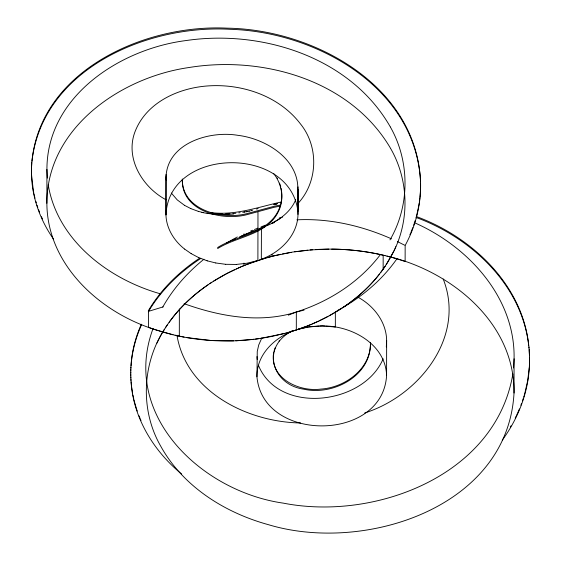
<?xml version="1.0" encoding="UTF-8"?>
<svg xmlns="http://www.w3.org/2000/svg" width="561" height="561" viewBox="0 0 561 561"><rect width="100%" height="100%" fill="white"/><g stroke="black" fill="none" stroke-linecap="round" stroke-linejoin="round"><path stroke-width="0.84" d="M297.611 192.844C300.998 160.215 266.573 138.749 237.829 135.32C209.47 130.517 167.416 143.076 166.014 176.946L165.958 215.01C166.386 228.523 174.155 240.921 184.625 249.084M297.982 214.463L297.982 189.387L297.947 211.735C299.125 233.895 281.047 252.198 261.328 259.245L261.433 228.004L264.329 226.826M154.044 329.286C99.206 311.811 47.18 264.322 46.872 203.292L46.928 169.38C46.886 96.289 120.292 48.87 186.091 40.546C262.183 29.361 350.506 57.271 390.274 126.828M166.035 174.499L165.958 215.01C168.517 146.744 290.5 144.969 297.947 211.735L298.031 186.869M184.057 337.105L179.317 336.165L179.366 309.02M242.008 266.405L243.958 265.591L243.958 263.088M244.007 235.487L244.014 233.811M358.023 297.239C373.864 305.808 386.487 322.168 386.648 340.709L386.592 375.302C383.044 442.082 262.843 442.902 256.952 376.789L257.254 351.438L258.74 344.931L261.763 338.094M256.875 260.809L257.892 260.465L257.976 212.219M259.259 260.024L271.98 256.356L271.987 254.28M256.952 376.789C256.384 354.047 275.879 336.165 296.313 329.917L296.341 311.657M335.366 311.678L335.345 327.035L322.372 325.92L308.424 326.979M380.744 272.436L383.142 269.154L383.17 256.047M164.464 329.258C142.073 363.577 140.054 409.895 160.425 445.644C182.648 486.31 224.652 512.712 268.516 524.71C364.131 553.511 507.782 507.796 514.023 393.03L514.079 358.781C515.356 297.302 467.867 246.097 414.277 222.626M46.872 203.292C46.731 128.034 120.755 77.32 188.889 67.537C263.004 55.371 350.394 80.216 390.295 147.894M514.023 393.03C515.005 322.68 450.771 270.732 386.957 256.104M130.762 373.065L130.804 369.573M420.596 185.726L420.484 189.899M529.514 363.507L529.556 359.896M31.444 170.705L31.732 162.529M514.079 358.781L513.56 367.995M529.416 366.095L529.514 362.483M130.804 370.597L130.902 367.104M31.486 168.321C35.406 72.818 142.732 23.948 227.086 28.162C313.936 29.403 416.634 85.672 420.526 181.743M420.455 190.733L419.937 197.388M529.416 365.071C528.504 392.132 518.245 418.401 502.291 440.112M130.902 368.121C131.428 352.988 135.187 338.031 141.351 324.223M529.261 367.658L527.712 380.54L524.83 393.289M131.057 365.653C132.073 351.424 135.79 337.434 141.695 324.461M182.297 178.994C181.799 210.522 222.941 220.368 247.639 213.439L274.231 206.259L280.598 205.01M31.928 161.168C42.804 68.884 147.234 24.502 230.269 29.305C315.149 31.739 413.906 86.121 420.406 179.239M273.333 354.854C271.124 379.299 299.967 391.936 320.745 389.096C345.001 387.595 371.031 368.879 370.456 342.694M182.36 179.457C181.133 211.315 222.85 221.476 247.639 214.463L274.231 207.275L280.598 206.034M386.312 346.922L386.648 340.709M419.852 198.215L419.312 202.36M512.873 373.829C496.029 475.384 375.029 521.155 283.34 503.14C202.395 491.674 120.755 415.939 152.999 328.683M418.787 205.663L419.193 203.187M273.502 353.718L273.719 352.581M418.632 206.49L416.648 215.508M273.985 351.445L274.301 350.323M415.982 217.949L416.423 216.322M524.283 395.189L524.647 393.92M523.708 397.076L524.1 395.821M414.754 221.995L415.266 220.382M522.48 400.842L523.315 398.338M413.681 225.213L414.502 222.801M274.673 349.201L274.876 348.647M520.889 405.203L521.59 403.338M412.819 227.612L410.94 232.373M295.696 199.688C290.963 211.455 280.1 219.519 268.964 224.793M275.093 348.093L275.325 347.54M383.149 358.781C363.865 404.811 278.894 415.435 258.383 365.246M518.623 410.764L519.402 408.92M409.923 234.736L410.596 233.166M395.863 246.651L395.217 248.123M517.53 413.212L518.35 411.374M394.881 248.853L394.201 250.325M156.947 343.108L159.121 338.662M516.393 415.645L517.249 413.822M393.843 251.062L386.171 264.687M515.201 418.064L516.092 416.248M405.372 245.059C415.589 226.188 421.059 204.709 420.582 183.223M159.443 338.031C175.509 307.26 203.573 284.154 234.708 269.638M390.007 239.884C409.958 205.691 409.937 161.407 390.386 127.038M162.753 307.105C173.125 288.606 187.444 272.457 203.966 259.224M510.293 426.998L510.987 425.82M148.314 310.759C160.881 289.49 179.001 271.861 199.506 258.256M148.314 311.783C161.133 290.086 179.716 272.169 200.747 258.467M165.376 327.82L167.683 324.356M385.204 266.166L383.142 269.154M397.111 258.516C382.686 279.308 362.981 296.103 341.06 308.564M169.099 322.344C179.632 307.631 193.033 295.086 207.942 284.869M279.02 341.137L279.406 340.625M380.449 254.526C358.163 283.922 325.085 304.125 289.778 313.95C254.701 322.792 217.542 315.668 184.113 303.683M379.502 274.056C371.045 284.897 360.975 294.434 349.931 302.61M297.449 203.994C318.031 182.591 319.132 146.856 300.451 123.911C279.616 96.597 243.74 84.059 210.165 85.791C180.242 87.228 147.129 101.492 135.348 130.888C124.437 157.697 142.228 187.199 166.126 199.821M348.318 303.789L343.367 307.232M289.322 332.519C261.04 349.587 273.347 385 303.676 389.159C333.178 396.017 371.845 375.604 370.379 342.35M281.412 217.766L282.548 217.009M209.877 283.564L211.841 282.274M341.67 308.347L329.223 315.773M289.918 332.126L290.528 331.74M279.105 218.215L280.269 217.486M280.269 218.502L271.826 223.257M213.636 281.124L227.212 273.34L240.746 266.938M226.567 243.018L234.898 238.25M291.762 330.99L292.393 330.625M339.117 309.644L340.415 308.922M337.168 310.71L338.472 310.009M233.678 239.919L235.508 238.944M327.897 316.481L319.104 320.885M235.508 237.927L237.359 236.973M217.577 247.583C235.066 236.447 258.488 234.954 272.821 218.958C279.637 211.294 283.095 200.621 281.447 190.431M217.577 248.607C237.226 236.181 266.798 235.017 278.249 211.869C284.609 199.583 282.085 184.085 273.593 173.454M271.636 223.355L274.238 222.689M239.231 237.065L242.394 235.578M318.129 321.341L312.175 323.978M236.237 268.929L237.191 268.502M268.523 224.989L267.681 225.368M240.795 236.511L242.745 235.634M288.305 315.156L296.341 312.042L304.055 310.114M243.032 235.283L253.817 230.76M238.145 268.074L239.105 267.646M240.066 267.225L251.153 262.807M264.743 226.595L257.071 229.744M244.715 234.779L248.032 233.383M311.166 324.398L307.267 325.976M265.36 225.171L261.075 226.903M265.353 226.188L259.526 228.53M248.698 233.11L256.784 229.863M243.958 265.591L245.508 264.967M250.725 230.978L252.597 230.227M254.428 229.498L257.906 228.145M246.328 264.645L265.998 257.976M306.474 326.285L296.313 329.917M364.671 412.98C418.801 395.954 466.065 337.042 443.204 279.013M252.029 262.492L256.728 260.858M298.683 329.125C337.273 315.99 373.423 290.647 392.469 253.824C409.909 221.286 409.011 180.207 390.519 148.307M297.793 329.426L302.393 328.192M296.909 329.728L294.448 330.52M296.629 329.812L297.912 329.412M294.195 330.604L286.825 332.792M257.169 260.704L247.057 263.214L236.307 264.434M293.137 330.934L289.939 331.902M163.132 306.888L148.574 311.334L148.546 327.336L151.274 328.325M298.41 329.265L307.61 327.119M249.631 211.266L250.038 211.153M251.665 210.698L252.078 210.578M267.394 257.583L271.18 256.559M285.837 333.066L286.713 332.827M250.711 210.62L252.261 210.2M256.51 209.043L258.179 208.594M284.841 333.339L285.64 333.122M248.614 211.181L249.519 210.936M284.553 333.409L273.172 336.123M273.957 204.751L276.818 204.106M283.473 333.697L260.283 338.437M273.761 204.386L277.639 203.566M271.391 256.51L271.938 256.37M271.98 256.356L275.486 255.486M272.562 256.209L273.866 255.886M274.175 255.802L292.919 252.022L312.743 249.743M275.9 255.388L276.734 255.192M247.92 211.357L242.724 212.282M302.786 328.101L309.441 326.825L318.718 325.969M277.155 255.094L280.795 254.28M272.611 336.242C235.143 343.956 195.712 342.266 159.149 330.948M282.527 253.916L291.18 252.31M248.004 211.497L246.419 211.785M281.306 201.974C258.109 207.093 234.905 215.831 210.67 212.542M294.658 251.756L307.863 250.143M238.776 212.871L240.171 212.675M258.691 338.669L255.514 339.103M253.923 339.3L235.844 340.772M244.82 211.981L244.049 212.072M235.865 213.243L232.92 213.552M233.656 213.986L225.739 214.547M310.072 249.947L328.816 249.119M229.954 213.79L225.501 214.007M315.317 249.568C343.381 247.857 371.775 251.069 398.647 259.385M296.909 219.828C329.384 218.194 361.894 225.739 391.494 238.846M236.265 264.441L225.746 264.315M225.648 214.554L221.904 214.611M233.628 340.85L210.733 340.457L186.434 337.533M319.721 325.941L324.756 325.976M222.528 214.064L215.101 213.881M331.649 249.126C349.594 249.259 367.532 251.405 384.979 255.62M220.669 214.597L216.981 214.47M300.612 422.966C247.773 422.209 186.357 391.901 176.953 335.233M325.759 326.018C353.388 326.705 385.512 344.966 386.592 375.302M225.655 264.308L215.782 262.976M210.663 213.559L212.142 213.685M214.583 214.309L207.191 213.404M201.897 212.43L207.023 213.376M215.747 262.969L207.465 260.886M179.317 336.165L175.095 335.24M203.341 212.654L198.278 211.343M173.047 334.763L154.976 329.602M159.303 293.508L160.628 293.894M198.229 211.329L190.887 208.643M158.854 293.368C107.691 278.487 57.299 239.926 48.197 184.688M207.423 260.879L206.778 260.676M399.467 259.645L405.126 261.51L405.154 245.459L397.49 241.616M206.693 260.648L198.37 257.436M158.518 330.745L152.192 328.648M416.416 216.56C472.565 237.198 523.855 285.801 528.981 347.995M416.416 217.584C471.521 237.899 521.695 284.764 528.707 345.422M190.838 208.615L184.541 205.347M198.321 257.408L191.154 253.621M184.513 205.333L177.234 199.891L171.308 193.019M191.126 253.607L184.681 249.126M181.68 474.052C153.342 450.869 132.424 416.648 130.951 379.453M53.428 238.986C39.81 219.47 31.479 195.985 31.451 172.073M277.176 177.935L277.513 178.566M41.43 216.686L42.461 218.951M140.32 418.969L140.993 420.526M139.03 415.834L139.991 418.183M38.632 209.821L39.515 212.121M279.532 183.089L279.771 183.749M37.019 205.193L37.797 207.514M136.744 409.502L137.277 411.094M280.002 184.408L280.212 185.067M136.47 408.71L134.598 402.293M35.834 201.308L36.283 202.865M280.416 185.733L280.773 187.065M34.978 198.187L34.046 194.267M133.988 399.874L134.381 401.487M133.427 397.447L133.791 399.067M33.555 191.904L33.87 193.475M281.082 188.405L281.341 189.751M132.922 395.007L133.252 396.634M33.394 191.112L31.514 174.457M132.613 393.38L131.618 386.845M166.322 180.383L166.014 176.988M131.526 386.024L131.12 381.922M257.19 359.475L256.987 356.558M528.981 346.979L529.486 355.744M47.369 178.139L46.928 169.38M529.205 349.559L529.549 358.332M130.832 376.985L130.951 380.477M130.769 374.517L130.832 378.009M420.526 180.719L420.582 184.246M130.762 372.048L130.769 375.533M31.444 169.681L31.451 173.09M529.549 357.308L529.556 360.919"/></g></svg>
